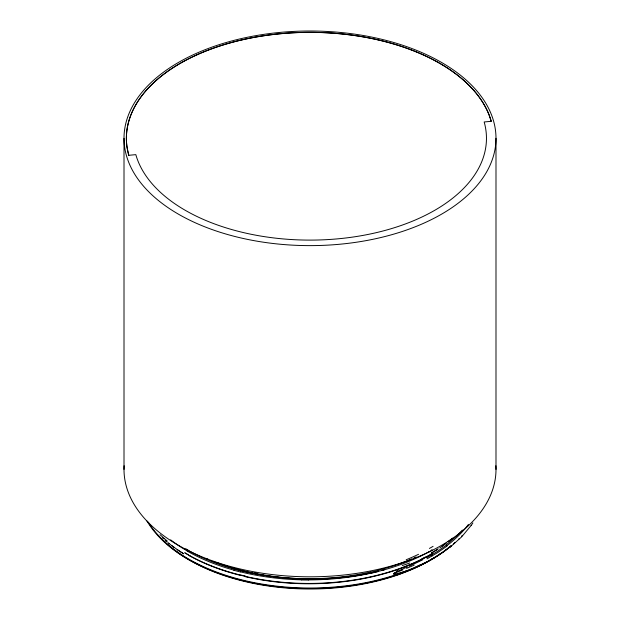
<?xml version="1.0" encoding="UTF-8"?>
<svg xmlns="http://www.w3.org/2000/svg" width="620" height="620" viewBox="0 0 620 620"><rect width="100%" height="100%" fill="white"/><g stroke="black" fill="none" stroke-linecap="round" stroke-linejoin="round"><path stroke-width="0.93" d="M393.723 573.678L394.351 574.337L397.412 573.988M449.601 547.654L461.629 536.889L471.27 525.311M471.146 525.496L472.882 522.954M461.474 536.331L462.466 535.269M458.42 539.485L459.451 538.439M446.555 544.995L437.146 551.567L426.591 557.768M447.129 546.003L437.681 552.598L427.079 558.822M445.889 549.909L447.097 548.917M445.796 549.901L446.446 549.413M445.23 550.397L443.246 551.846M443.122 551.831L443.796 551.358M441.897 552.8L440.518 553.745M441.758 552.784L436.976 556.078M440.355 553.738L438.937 554.675M438.224 555.148L433.62 558.163M435.565 556.822L436.046 556.528M435.093 557.116L432.683 558.566M432.659 558.736L433.147 558.45M430.962 559.736L432.179 559.023M431.458 559.279L432.194 558.853M430.218 560.162L414.4 568.098L399.737 573.438M430.714 559.705L428.466 560.968M429.11 551.87L432.21 550.103A0.953 0.55 59.7 0 1 431.838 549.615M426.94 561.798L427.707 561.387M426.173 562.208L414.129 567.951M396.707 571.718L394.746 572.826A3.581 2.55 -44 0 0 393.654 573.609M422.918 559.697L412.525 564.681M394.769 573.198L402.876 569.865M397.769 571.198L407.356 566.959M411.672 565.06L410.386 565.634M414.199 565.138L406.534 568.393M409.091 566.2L409.525 566.014M406.441 570.95L397.094 573.686M378.185 570.385L370.853 572.136M378.471 571.516L371.117 573.275M128.766 155.302L135.827 154.643A176.444 101.796 0 0 0 338.311 238.785A176.444 101.796 0 0 0 484.174 121.969L491.234 121.311L489.071 114.878A183.613 105.935 0 0 0 281.798 33.635A183.613 105.935 0 0 0 127.061 147.374L128.766 155.302A183.613 106.005 0 0 1 280.558 33.674A183.613 106.005 0 0 1 491.234 121.311M308.69 578.894L301.297 578.809M308.69 580.064L301.266 579.979M245.187 576.034L240.754 574.988M245.458 576.406L241.048 575.36M240.606 570.842L234.197 569.16M240.32 571.981L233.887 570.284M185.171 553.094L189.883 555.814M188.007 554.59L188.689 554.97M187.325 554.202L184.651 552.621M164.796 538.989L167.237 541.043M160.022 534.642L164.641 538.85M495.992 138.291A185.992 107.307 0 0 1 217 231.245A185.992 107.307 0 0 1 217 45.384A185.992 107.307 0 0 1 495.992 138.291L495.992 469.425M431.69 553.466L431.69 554.9A0.953 0.55 59.7 0 0 432.21 555.946M124.008 138.322L124.008 469.425M495.884 465.721A185.992 107.384 0 0 1 310 576.809A185.992 107.384 0 0 1 124.116 465.721M420.004 564.998A171.686 99.123 0 0 1 148.234 522.094M256.478 573.252A152.613 88.11 0 0 1 254.688 572.857M431.83 553.071A0.953 0.55 59.7 0 1 432.194 553.009M452.507 538.222A172.12 100.037 -0.3 0 1 448.307 541.679M443.757 545.112A172.12 100.037 -0.3 0 1 439.75 547.902M437.689 549.258A172.12 100.037 -0.3 0 1 431.249 553.211M432.156 553.738A172.104 100.014 -0.3 0 1 245.272 576.678M433.086 546.336A172.817 99.394 -0.4 0 1 429.412 548.437M452.414 538.284A172.841 100.456 -0.3 0 1 448.159 541.74M446.261 543.19A172.841 100.456 -0.3 0 1 442.324 546.034M438.216 548.785A172.841 100.456 -0.3 0 1 431.753 552.753M432.659 553.273A172.825 100.425 -0.3 0 1 245.001 576.306M371 572.71A172.825 100.153 0.4 0 1 224.006 565.153M221.286 564.216A172.825 100.153 0.4 0 1 216.775 562.572M384.447 569.749A172.104 99.742 0.4 0 1 381.672 570.485M377.448 571.547A172.104 99.742 0.4 0 1 212.761 561.271M208.46 559.488A172.104 99.742 0.4 0 1 206.351 558.566M462.365 530.038A172.097 99.952 -0.4 0 1 446.113 544.802M187.806 549.948A172.104 98.433 0 0 1 185.713 548.716M234.298 569.044A172.143 98.743 -0.3 0 1 187.682 550.018M301.304 578.654A172.097 98.975 -0.4 0 1 240.707 570.71M370.768 571.996A172.151 99.378 -0.5 0 1 308.69 578.731M416.144 556.962A172.221 99.82 -0.4 0 1 413.997 557.938M411.82 558.884A172.221 99.82 -0.4 0 1 378.084 570.245M468.449 524.412A172.802 100.386 -0.4 0 1 446.725 545.825M187.31 550.994A172.825 98.844 0 0 1 170.655 539.85M233.988 570.168A172.856 99.153 -0.3 0 1 187.178 551.064M301.274 579.824A172.809 99.394 -0.4 0 1 240.428 571.841M371.024 573.144A172.871 99.797 -0.5 0 1 308.69 579.902M428.97 551.792A172.941 100.239 -0.4 0 1 378.378 571.384M240.947 575.5A172.12 98.983 -0.4 0 1 189.751 555.9M183.729 553.869A172.104 98.681 -0.3 0 1 177.18 549.599M174.352 547.584A172.104 98.681 -0.3 0 1 168.981 543.438M166.943 541.74A172.104 98.681 -0.3 0 1 165.455 540.446M431.69 559.31A0.953 0.55 59.7 0 1 431.83 558.914M240.653 575.12A172.841 99.401 -0.4 0 1 189.24 555.435M183.202 553.396A172.817 99.091 -0.3 0 1 171.585 545.445M169.446 543.771A172.817 99.091 -0.3 0 1 167.881 542.5M166.346 541.214A172.817 99.091 -0.3 0 1 165.346 540.353M163.393 538.61A172.817 99.091 -0.3 0 1 162.448 537.726M454.917 542.57A172.794 100.618 -0.2 0 1 453.476 543.841M451.182 545.786A172.794 100.618 -0.2 0 1 447.996 548.328M399.807 574.275A50.445 42.261 -70.9 0 1 397.443 574.763M396.676 571.059A41.067 22.529 -38.9 0 1 397.769 570.524M425.359 557.039A171.856 95.829 -2.3 0 1 421.693 558.93M409.735 562.968A140.128 95.759 8.5 0 1 402.264 565.541M397.125 574.174A33.526 29.062 -69.7 0 1 395.715 574.399M395.715 574.182A6.928 5.65 -54.4 0 1 393.754 574.314M393.778 573.601A4.1 2.999 -39.9 0 1 394.754 573.082M418.57 554.288A160.293 78.399 -6.3 0 1 406.185 559.751M451.104 546.065A172.104 99.363 0 0 1 285.588 587.535A172.104 99.363 0 0 1 146.901 520.901M450.763 545.972A170.19 98.262 0 0 1 167.02 544.042M164.889 542.082A170.19 98.262 0 0 1 162.835 540.097"/></g></svg>
